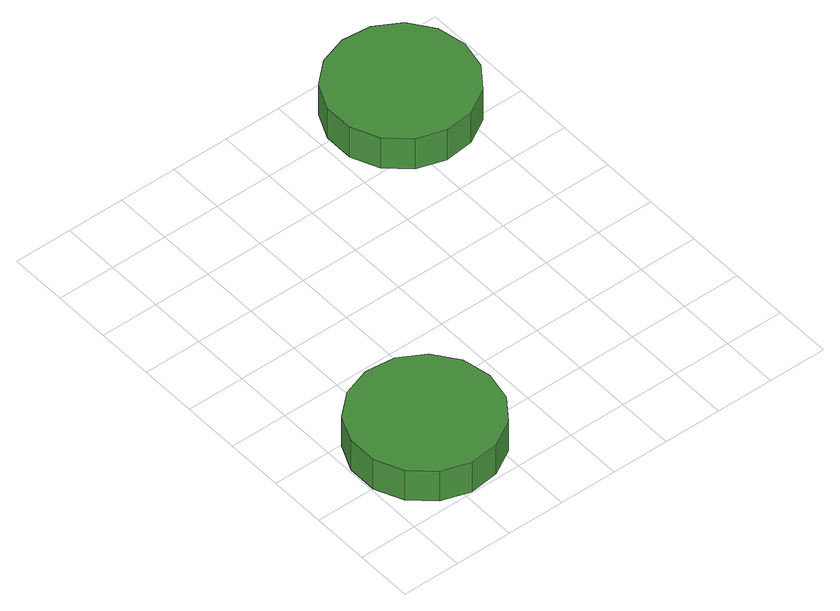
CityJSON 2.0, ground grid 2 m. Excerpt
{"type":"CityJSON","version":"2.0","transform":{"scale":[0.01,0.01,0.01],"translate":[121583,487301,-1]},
"CityObjects":{
"tree1":{"type":"SolitaryVegetationObject","attributes":{"function":"something"},"geometry":[{"type":"MultiSurface","lod":"1","boundaries":[[[0,1,2,3,4,5,6,7,8,9,10,11,12,13,14]],[[15,16,17,18,19,20,21,22,23,24,25,26,27,28,29]],[[0,29,28,1]],[[1,28,27,2]],[[2,27,26,3]],[[3,26,25,4]],[[4,25,24,5]],[[5,24,23,6]],[[6,23,22,7]],[[7,22,21,8]],[[8,21,20,9]],[[9,20,19,10]],[[10,19,18,11]],[[11,18,17,12]],[[12,17,16,13]],[[13,16,15,14]],[[14,15,29,0]]]}]},
"tree2":{"type":"SolitaryVegetationObject","attributes":{"function":"something"},"geometry":[{"type":"MultiSurface","lod":"1","boundaries":[[[30,31,32,33,34,35,36,37,38,39,40,41,42,43,44]],[[45,46,47,48,49,50,51,52,53,54,55,56,57,58,59]],[[30,59,58,31]],[[31,58,57,32]],[[32,57,56,33]],[[33,56,55,34]],[[34,55,54,35]],[[35,54,53,36]],[[36,53,52,37]],[[37,52,51,38]],[[38,51,50,39]],[[39,50,49,40]],[[40,49,48,41]],[[41,48,47,42]],[[42,47,46,43]],[[43,46,45,44]],[[44,45,59,30]]]}]}
},
"vertices":[
[497,251,183],[476,352,183],[415,435,183],[326,487,183],[224,498,183],[126,466,183],[49,397,183],[7,303,183],[7,200,183],[49,106,183],[126,37,183],[224,5,183],[326,16,183],[415,67,183],[476,150,183],[476,150,61],[415,67,61],[326,16,61],[224,5,61],[126,37,61],[49,106,61],[7,200,61],[7,303,61],[49,397,61],[126,466,61],[224,498,61],[326,487,61],[415,435,61],[476,352,61],[497,251,61],
[1278,1314,248],[1257,1414,248],[1197,1496,248],[1109,1547,248],[1008,1557,248],[911,1526,248],[835,1458,248],[794,1365,248],[794,1263,248],[835,1170,248],[911,1102,248],[1008,1071,248],[1109,1081,248],[1197,1132,248],[1257,1215,248],[1257,1215,123],[1197,1132,123],[1109,1081,123],[1008,1071,123],[911,1102,123],[835,1170,123],[794,1263,123],[794,1365,123],[835,1458,123],[911,1526,123],[1008,1557,123],[1109,1547,123],[1197,1496,123],[1257,1414,123],[1278,1314,123]
]}
